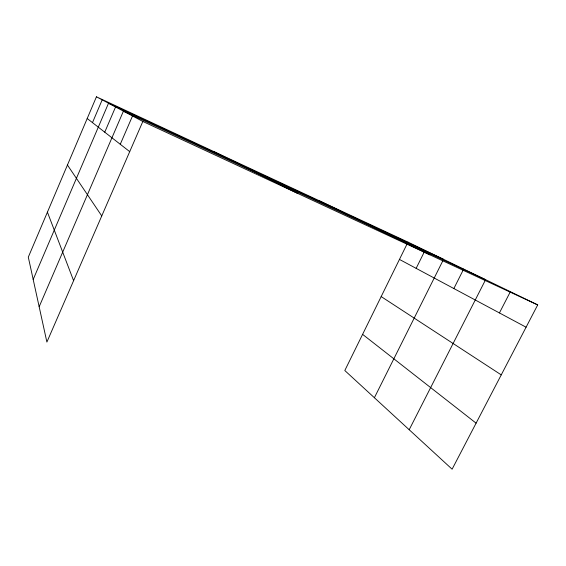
<?xml version="1.0" encoding="UTF-8"?>
<svg xmlns="http://www.w3.org/2000/svg" width="566" height="566" viewBox="0 0 566 566"><rect width="100%" height="100%" fill="white"/><g stroke="black" fill="none" stroke-linecap="round" stroke-linejoin="round"><path stroke-width="0.85" d="M96.432 96.8L28.3 257.141L46.893 342.076L142.837 121.471L96.432 96.8L407.973 242.107L537.7 304.911L452.107 469.2L344.807 370.525L407.973 242.107M92.477 122.631L102.184 99.857M33.189 279.463L108.523 103.231L443.56 259.334M104.745 132.189L115.563 106.974M39.16 306.758L123.416 111.148L485.6 279.689M120.268 144.28L132.515 115.98M416.144 268.355L425.059 250.377M374.388 397.735L442.782 260.891M453.854 288.54L463.667 269.069M409.19 429.736L485.203 280.467M499.431 312.934L510.376 291.681M142.837 121.471L537.7 304.911M318.531 200.392L429.905 254.834M213.552 151.426L297.815 193.466M399.455 259.426L526.09 327.198M381.18 296.584L501.243 374.883M87.206 118.52L129.72 151.638M362.594 334.357L476.091 423.156M67.446 165.024L101.753 215.929M47.417 212.151L73.601 280.665"/></g></svg>
